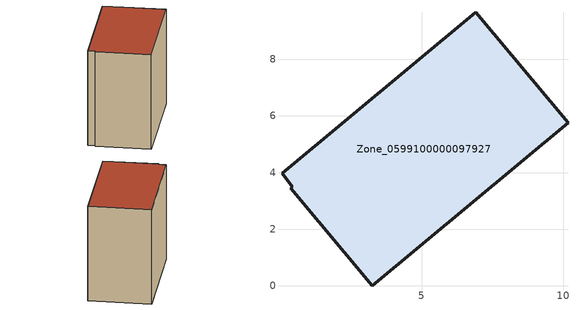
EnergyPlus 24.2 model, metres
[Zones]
Zone_0599100000097927
 floor ground (C_G): 0.44,3.51 0.07,3.97 6.92,9.66 10.17,5.76 3.25,0 0.39,3.44 z0
 wall outside (C_F): 10.17,5.76 6.92,9.66 0.07,3.97 0.44,3.51 0.39,3.44 3.25,0 10.17,5.76 z0:8.16
 roof outside (C_R): 0.07,3.97 0.44,3.51 0.39,3.44 3.25,0 10.17,5.76 6.92,9.66 z8.16
[BUILDING]
Pand.0599100000097927: North Axis=0; Terrain=City; Loads Convergence Tolerance Value=0.04; Temperature Convergence Tolerance Value=0.4; Solar Distribution=FullExterior; Maximum Number of Warmup Days=25; Minimum Number of Warmup Days=1
[Site:Location]
Rotterdam.The.Hague.AP_ZH_NLD Design_Conditions: Latitude=51.96; Longitude=4.45; Time Zone=1; Elevation=-4.5
[SITE:GROUNDTEMPERATURE:BUILDINGSURFACE]
18, 18, 18, 18, 18, 18, 18, 18, 18, 18, 18, 18
[MATERIAL] Thermal Absorptance=0.9; Solar Absorptance=0.7; Visible Absorptance=0.7
Name | Roughness | Thickness | Conductivity | Density | Specific Heat
G.TI.1975-1991 | MediumSmooth | 0.15 | 0.288461 | 540 | 1210
F.TI.1975-1991 | Rough | 0.3 | 0.230769 | 1920 | 840
R.TI.1975-1991 | MediumRough | 0.2 | 0.153846 | 1500 | 1000
[CONSTRUCTION]
C_G: G.TI.1975-1991
C_F: F.TI.1975-1991
C_R: R.TI.1975-1991
[ZONE]
Zone_0599100000097927: Type=1; Multiplier=1; Ceiling Height=Autocalculate; Volume=Autocalculate; Floor Area=autocalculate; Part of Total Floor Area=Yes
[ZONEINFILTRATION:DESIGNFLOWRATE]
Infil_Zone_0599100000097927: Zone or ZoneList or Space or SpaceList=Zone_0599100000097927; Schedule=AlwaysOn; Design Flow Rate Calculation Method=Flow/Area; Flow Rate per Floor Area=0.003; Constant Term Coefficient=1; Temperature Term Coefficient=0; Velocity Term Coefficient=0; Velocity Squared Term Coefficient=0
[HVACTEMPLATE:ZONE:IDEALLOADSAIRSYSTEM]
Zone_0599100000097927: Maximum Heating Supply Air Temperature=50; Minimum Cooling Supply Air Temperature=13; Maximum Heating Supply Air Humidity Ratio=0.0156; Minimum Cooling Supply Air Humidity Ratio=0.0077; Heating Limit=NoLimit; Cooling Limit=NoLimit; Dehumidification Control Type=ConstantSensibleHeatRatio; Cooling Sensible Heat Ratio=0.7; Dehumidification Setpoint=60; Humidification Control Type=None; Humidification Setpoint=30; Outdoor Air Method=None; Outdoor Air Flow Rate per Person=0.00944; Outdoor Air Flow Rate per Zone Floor Area=0; Outdoor Air Flow Rate per Zone=0; Demand Controlled Ventilation Type=None; Outdoor Air Economizer Type=NoEconomizer; Heat Recovery Type=None; Sensible Heat Recovery Effectiveness=0.7; Latent Heat Recovery Effectiveness=0.65
[ZONECONTROL:THERMOSTAT]
ThermostatControl_Zone_0599100000097927: Zone or ZoneList=Zone_0599100000097927; Control Type Schedule=DualSetpointControlType; Control 1=Thermostat_Zone_0599100000097927; Temperature Difference Between Cutout And Setpoint=0
[THERMOSTATSETPOINT:DUALSETPOINT]
Thermostat_Zone_0599100000097927: Heating Setpoint Temperature Schedule=HeatingSetpoint_Zone_0599100000097927; Cooling Setpoint Temperature Schedule=CoolingSetpoint_Zone_0599100000097927
[SCHEDULE:COMPACT]
HeatingSetpoint_Zone_0599100000097927: Through: 12/31, For: AllDays, Until: 24:00, 21
CoolingSetpoint_Zone_0599100000097927: Through: 12/31, For: AllDays, Until: 24:00, 24
DualSetpointControlType: Through: 12/31, For: AllDays, Until: 24:00, 4
AlwaysOn: Through: 12/31, For: AllDays, Until: 24:00, 1
